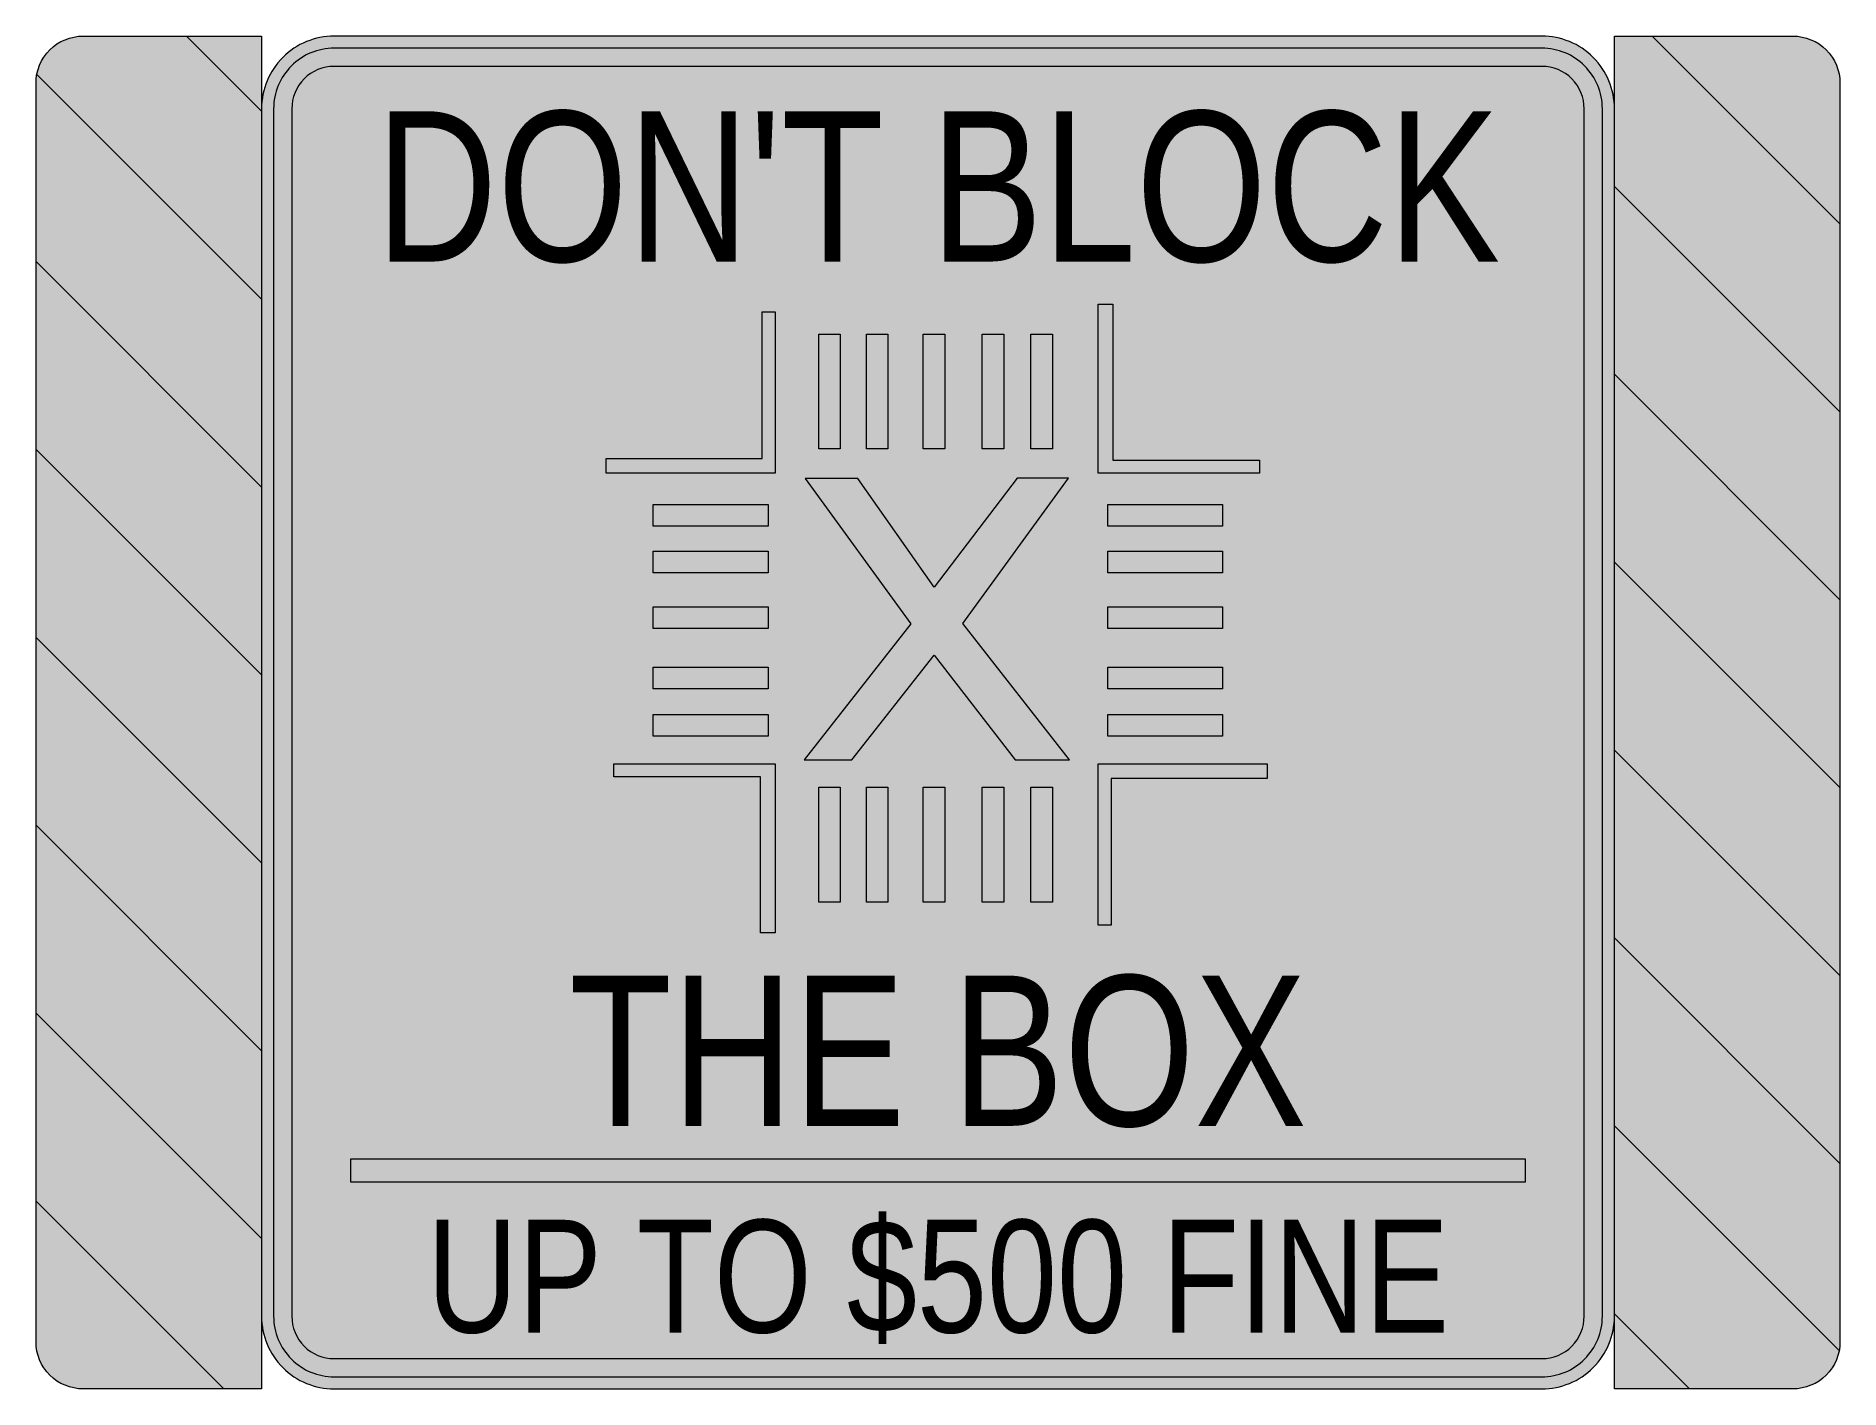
# Model space of a CAD drawing. Extents: x -0.48 to 0.48, y -0.36 to 0.36.
import ezdxf
from ezdxf.enums import TextEntityAlignment as Align

# ---------------------------------------------------------------- set-up
doc = ezdxf.new("R2010")
doc.units = 0
doc.header["$LTSCALE"] = 0.01
doc.header["$MEASUREMENT"] = 0
for name, color, linetype, lineweight in [('C-TRAF-CTRL-MTCD-PATT-BLCK', 250, 'Continuous', 20), ('C-TRAF-CTRL-MTCD-PATT-ORNG', 30, 'Continuous', 20), ('C-TRAF-CTRL-MTCD-PATT-REDS', 10, 'Continuous', 20), ('C-TRAF-CTRL-MTCD-PATT-WHIT', 255, 'Continuous', 20)]:
    doc.layers.add(name, color=color, linetype=linetype, lineweight=lineweight)
doc.styles.add('COA', font='arial.ttf')

msp = doc.modelspace()

# ---------------------------------------------------------------- hatches: boundary and pattern name
at = {"layer": 'C-TRAF-CTRL-MTCD-PATT-BLCK', "lineweight": 0}
h = msp.add_hatch(color=256, dxfattribs=at)
h.paths.add_polyline_path([(-0.38, -0.36), (-0.455, -0.36, -0.414214), (-0.48, -0.335), (-0.48, -0.26)])
h.paths.add_polyline_path([(-0.36, -0.18), (-0.36, -0.28), (-0.48, -0.16), (-0.48, -0.06)])
h.paths.add_polyline_path([(-0.36, 0.02), (-0.36, -0.08), (-0.48, 0.04), (-0.48, 0.14)])
h.paths.add_polyline_path([(-0.36, 0.22), (-0.36, 0.12), (-0.48, 0.24), (-0.48, 0.335, -0.046066), (-0.47958, 0.33958)])
h.paths.add_polyline_path([(-0.36, 0.32), (-0.4, 0.36), (-0.36, 0.36)])
h = msp.add_hatch(color=256, dxfattribs=at)
h.paths.add_polyline_path([(0.48, 0.26), (0.48, 0.335, 0.414214), (0.455, 0.36), (0.38, 0.36)])
h.paths.add_polyline_path([(0.48, 0.06), (0.48, 0.16), (0.36, 0.28), (0.36, 0.18)])
h.paths.add_polyline_path([(0.48, -0.14), (0.48, -0.04), (0.36, 0.08), (0.36, -0.02)])
h.paths.add_polyline_path([(0.47958, -0.33958, 0.046066), (0.48, -0.335), (0.48, -0.24), (0.36, -0.12), (0.36, -0.22)])
h.paths.add_polyline_path([(0.36, -0.32), (0.36, -0.36), (0.4, -0.36)])
h = msp.add_hatch(color=256, dxfattribs=at)
edge = h.paths.add_edge_path()
edge.add_line((-0.32137, -0.35356), (0.32137, -0.35356))
edge.add_arc((0.32137, -0.32137), 0.03219, 270, 360)
edge.add_line((0.35356, -0.32137), (0.35356, 0.32137))
edge.add_arc((0.32137, 0.32137), 0.03219, 0, 90)
edge.add_line((0.32137, 0.35356), (-0.32137, 0.35356))
edge.add_arc((-0.32137, 0.32137), 0.03219, 90, 180)
edge.add_line((-0.35356, 0.32137), (-0.35356, -0.32137))
edge.add_arc((-0.32137, -0.32137), 0.03219, 180, 270)
edge = h.paths.add_edge_path(flags=16)
edge.add_line((-0.32137, -0.3439), (0.32137, -0.3439))
edge.add_arc((0.32137, -0.32137), 0.02253, 270, 360)
edge.add_line((0.3439, -0.32137), (0.3439, 0.32137))
edge.add_arc((0.32137, 0.32137), 0.02253, 360, 450)
edge.add_line((0.32137, 0.3439), (-0.32137, 0.3439))
edge.add_arc((-0.32137, 0.32137), 0.02253, 90, 180)
edge.add_line((-0.3439, 0.32137), (-0.3439, -0.32137))
edge.add_arc((-0.32137, -0.32137), 0.02253, 180, 270)
for points in [[(-0.17662, 0.1352), (-0.09355, 0.1352), (-0.09355, 0.21323), (-0.08668, 0.21323), (-0.08668, 0.12742), (-0.17662, 0.12742)], [(0.09307, 0.21737), (0.09307, 0.13429), (0.1711, 0.13429), (0.1711, 0.12742), (0.08529, 0.12742), (0.08529, 0.21737)], [(-0.09446, -0.11732), (-0.09446, -0.03424), (-0.17248, -0.03424), (-0.17248, -0.02737), (-0.08668, -0.02737), (-0.08668, -0.11732)], [(0.17524, -0.03515), (0.09216, -0.03515), (0.09216, -0.11318), (0.08529, -0.11318), (0.08529, -0.02737), (0.17524, -0.02737)], [(-0.3125, -0.25), (-0.3125, -0.2375), (0.3125, -0.2375), (0.3125, -0.25)]]:
    msp.add_hatch(color=256, dxfattribs=at).paths.add_polyline_path(points)
h = msp.add_hatch(color=256, dxfattribs=at)
h.paths.add_polyline_path([(0.09032, -0.01258), (0.09032, -0.00114), (0.15146, -0.00114), (0.15146, -0.01258)])
h.paths.add_polyline_path([(0.09032, 0.0126), (0.09032, 0.02404), (0.15146, 0.02404), (0.15146, 0.0126)])
h.paths.add_polyline_path([(0.09032, 0.04478), (0.09032, 0.05622), (0.15146, 0.05622), (0.15146, 0.04478)])
h.paths.add_polyline_path([(0.09032, 0.07439), (0.09032, 0.08583), (0.15146, 0.08583), (0.15146, 0.07439)])
h.paths.add_polyline_path([(0.09032, 0.09922), (0.09032, 0.11066), (0.15146, 0.11066), (0.15146, 0.09922)])
h.paths.add_polyline_path([(0.04942, -0.03973), (0.06085, -0.03973), (0.06085, -0.10088), (0.04942, -0.10088)])
h.paths.add_polyline_path([(0.02356, -0.03973), (0.035, -0.03973), (0.035, -0.10088), (0.02356, -0.10088)])
h.paths.add_polyline_path([(-0.00781, -0.03973), (0.00363, -0.03973), (0.00363, -0.10088), (-0.00781, -0.10088)])
h.paths.add_polyline_path([(-0.03814, -0.03973), (-0.0267, -0.03973), (-0.0267, -0.10088), (-0.03814, -0.10088)])
h.paths.add_polyline_path([(-0.06345, -0.03973), (-0.05201, -0.03973), (-0.05201, -0.10088), (-0.06345, -0.10088)])
h.paths.add_polyline_path([(-0.15156, 0.0126), (-0.15156, 0.02404), (-0.09041, 0.02404), (-0.09041, 0.0126)])
h.paths.add_polyline_path([(-0.15156, 0.04478), (-0.15156, 0.05622), (-0.09041, 0.05622), (-0.09041, 0.04478)])
h.paths.add_polyline_path([(-0.15156, 0.07439), (-0.15156, 0.08583), (-0.09041, 0.08583), (-0.09041, 0.07439)])
h.paths.add_polyline_path([(-0.15156, 0.09922), (-0.15156, 0.11066), (-0.09041, 0.11066), (-0.09041, 0.09922)])
h.paths.add_polyline_path([(-0.06345, 0.20141), (-0.05201, 0.20141), (-0.05201, 0.14027), (-0.06345, 0.14027)])
h.paths.add_polyline_path([(-0.03814, 0.20141), (-0.0267, 0.20141), (-0.0267, 0.14027), (-0.03814, 0.14027)])
h.paths.add_polyline_path([(-0.00781, 0.20141), (0.00363, 0.20141), (0.00363, 0.14027), (-0.00781, 0.14027)])
h.paths.add_polyline_path([(0.02356, 0.20141), (0.035, 0.20141), (0.035, 0.14027), (0.02356, 0.14027)])
h.paths.add_polyline_path([(0.04942, 0.20141), (0.06085, 0.20141), (0.06085, 0.14027), (0.04942, 0.14027)])
h.paths.add_polyline_path([(-0.15156, -0.01258), (-0.15156, -0.00114), (-0.09041, -0.00114), (-0.09041, -0.01258)])
at = {"layer": 'C-TRAF-CTRL-MTCD-PATT-ORNG', "lineweight": 0}
h = msp.add_hatch(color=256, dxfattribs=at)
h.paths.add_polyline_path([(-0.48, -0.16), (-0.48, -0.26), (-0.38, -0.36), (-0.36, -0.36), (-0.36, -0.28)])
h.paths.add_polyline_path([(-0.36, -0.18), (-0.36, -0.08), (-0.48, 0.04), (-0.48, -0.06)])
h.paths.add_polyline_path([(-0.36, 0.02), (-0.36, 0.12), (-0.48, 0.24), (-0.48, 0.14)])
h.paths.add_polyline_path([(-0.36, 0.22), (-0.36, 0.32), (-0.4, 0.36), (-0.455, 0.36, 0.361254), (-0.47958, 0.33958)])
h = msp.add_hatch(color=256, dxfattribs=at)
h.paths.add_polyline_path([(0.48, 0.16), (0.48, 0.26), (0.38, 0.36), (0.36, 0.36), (0.36, 0.28)])
h.paths.add_polyline_path([(0.36, 0.18), (0.36, 0.08), (0.48, -0.04), (0.48, 0.06)])
h.paths.add_polyline_path([(0.36, -0.02), (0.36, -0.12), (0.48, -0.24), (0.48, -0.14)])
h.paths.add_polyline_path([(0.36, -0.22), (0.36, -0.32), (0.4, -0.36), (0.455, -0.36, 0.361254), (0.47958, -0.33958)])
at = {"layer": 'C-TRAF-CTRL-MTCD-PATT-REDS', "lineweight": 0}
msp.add_hatch(color=256, dxfattribs=at).paths.add_polyline_path([(-0.07076, 0.12462), (-0.0145, 0.04711), (-0.07131, -0.02524), (-0.04591, -0.02524), (-0.00205, 0.03043), (0.04105, -0.02519), (0.06995, -0.02519), (0.01314, 0.04743), (0.06952, 0.12463), (0.04221, 0.12463), (-0.002, 0.06669), (-0.04258, 0.12462)])
at = {"layer": 'C-TRAF-CTRL-MTCD-PATT-WHIT', "lineweight": 0}
h = msp.add_hatch(color=256, dxfattribs=at)
h.dxf.hatch_style = 1
edge = h.paths.add_edge_path()
edge.add_line((-0.32137, -0.36), (0.32137, -0.36))
edge.add_arc((0.32137, -0.32137), 0.03863, 270, 360)
edge.add_line((0.36, -0.32137), (0.36, 0.32137))
edge.add_arc((0.32137, 0.32137), 0.03863, 360, 450)
edge.add_line((0.32137, 0.36), (-0.32137, 0.36))
edge.add_arc((-0.32137, 0.32137), 0.03863, 90, 180)
edge.add_line((-0.36, 0.32137), (-0.36, -0.32137))
edge.add_arc((-0.32137, -0.32137), 0.03863, 180, 270)

# ---------------------------------------------------------------- linework, layer by layer
at = {"layer": 'C-TRAF-CTRL-MTCD-PATT-BLCK', "lineweight": 0, "flags": 128}
for points in [[(-0.455, 0.36), (-0.36, 0.36), (-0.36, -0.36), (-0.455, -0.36, -0.414214), (-0.48, -0.335), (-0.48, 0.335, -0.414214)], [(-0.32137, -0.36), (0.32137, -0.36, 0.414214), (0.36, -0.32137), (0.36, 0.32137, 0.414214), (0.32137, 0.36), (-0.32137, 0.36, 0.414214), (-0.36, 0.32137), (-0.36, -0.32137, 0.414214)], [(0.455, -0.36), (0.36, -0.36), (0.36, 0.36), (0.455, 0.36, -0.414214), (0.48, 0.335), (0.48, -0.335, -0.414214)]]:
    msp.add_lwpolyline(points, format="xyb", close=True, dxfattribs=at)
for points in [[(-0.36, 0.32), (-0.4, 0.36)], [(0.38, 0.36), (0.48, 0.26)], [(-0.36, 0.22), (-0.48, 0.34)], [(0.36, 0.28), (0.48, 0.16)], [(-0.36, 0.12), (-0.48, 0.24)], [(0.36, 0.18), (0.48, 0.06)], [(-0.36, 0.02), (-0.48, 0.14)], [(0.36, 0.08), (0.48, -0.04)], [(-0.36, -0.08), (-0.48, 0.04)], [(0.36, -0.02), (0.48, -0.14)], [(-0.36, -0.18), (-0.48, -0.06)], [(0.36, -0.12), (0.48, -0.24)], [(-0.36, -0.28), (-0.48, -0.16)], [(0.36, -0.22), (0.48, -0.34)], [(-0.38, -0.36), (-0.48, -0.26)], [(0.36, -0.32), (0.4, -0.36)]]:
    msp.add_lwpolyline(points, dxfattribs=at)
at = {"layer": 'C-TRAF-CTRL-MTCD-PATT-BLCK', "lineweight": 0}
for points in [[(-0.32137, -0.35356), (0.32137, -0.35356, 0.414214), (0.35356, -0.32137), (0.35356, 0.32137, 0.414214), (0.32137, 0.35356), (-0.32137, 0.35356, 0.414214), (-0.35356, 0.32137), (-0.35356, -0.32137, 0.414214)], [(-0.32137, -0.3439), (0.32137, -0.3439, 0.414214), (0.3439, -0.32137), (0.3439, 0.32137, 0.414214), (0.32137, 0.3439), (-0.32137, 0.3439, 0.414214), (-0.3439, 0.32137), (-0.3439, -0.32137, 0.414214)]]:
    msp.add_lwpolyline(points, format="xyb", close=True, dxfattribs=at)
at = {"layer": 'C-TRAF-CTRL-MTCD-PATT-BLCK', "lineweight": 0, "flags": 128}
for points in [[(-0.17662, 0.1352), (-0.09355, 0.1352), (-0.09355, 0.21323), (-0.08668, 0.21323), (-0.08668, 0.12742), (-0.17662, 0.12742)], [(0.09307, 0.21737), (0.09307, 0.13429), (0.1711, 0.13429), (0.1711, 0.12742), (0.08529, 0.12742), (0.08529, 0.21737)], [(-0.06345, 0.20141), (-0.05201, 0.20141), (-0.05201, 0.14027), (-0.06345, 0.14027)], [(-0.03814, 0.20141), (-0.0267, 0.20141), (-0.0267, 0.14027), (-0.03814, 0.14027)], [(-0.00781, 0.20141), (0.00363, 0.20141), (0.00363, 0.14027), (-0.00781, 0.14027)], [(0.02356, 0.20141), (0.035, 0.20141), (0.035, 0.14027), (0.02356, 0.14027)], [(0.04942, 0.20141), (0.06085, 0.20141), (0.06085, 0.14027), (0.04942, 0.14027)], [(-0.15156, 0.09922), (-0.15156, 0.11066), (-0.09041, 0.11066), (-0.09041, 0.09922)], [(0.09032, 0.09922), (0.09032, 0.11066), (0.15146, 0.11066), (0.15146, 0.09922)], [(-0.15156, 0.07439), (-0.15156, 0.08583), (-0.09041, 0.08583), (-0.09041, 0.07439)], [(0.09032, 0.07439), (0.09032, 0.08583), (0.15146, 0.08583), (0.15146, 0.07439)], [(-0.15156, 0.04478), (-0.15156, 0.05622), (-0.09041, 0.05622), (-0.09041, 0.04478)], [(0.09032, 0.04478), (0.09032, 0.05622), (0.15146, 0.05622), (0.15146, 0.04478)], [(-0.15156, 0.0126), (-0.15156, 0.02404), (-0.09041, 0.02404), (-0.09041, 0.0126)], [(0.09032, 0.0126), (0.09032, 0.02404), (0.15146, 0.02404), (0.15146, 0.0126)], [(-0.15156, -0.01258), (-0.15156, -0.00114), (-0.09041, -0.00114), (-0.09041, -0.01258)], [(0.09032, -0.01258), (0.09032, -0.00114), (0.15146, -0.00114), (0.15146, -0.01258)], [(-0.09446, -0.11732), (-0.09446, -0.03424), (-0.17248, -0.03424), (-0.17248, -0.02737), (-0.08668, -0.02737), (-0.08668, -0.11732)], [(0.17524, -0.03515), (0.09216, -0.03515), (0.09216, -0.11318), (0.08529, -0.11318), (0.08529, -0.02737), (0.17524, -0.02737)], [(-0.06345, -0.03973), (-0.05201, -0.03973), (-0.05201, -0.10088), (-0.06345, -0.10088)], [(-0.03814, -0.03973), (-0.0267, -0.03973), (-0.0267, -0.10088), (-0.03814, -0.10088)], [(-0.00781, -0.03973), (0.00363, -0.03973), (0.00363, -0.10088), (-0.00781, -0.10088)], [(0.02356, -0.03973), (0.035, -0.03973), (0.035, -0.10088), (0.02356, -0.10088)], [(0.04942, -0.03973), (0.06085, -0.03973), (0.06085, -0.10088), (0.04942, -0.10088)], [(-0.3125, -0.25), (-0.3125, -0.2375), (0.3125, -0.2375), (0.3125, -0.25)]]:
    msp.add_lwpolyline(points, close=True, dxfattribs=at)
at = {"layer": 'C-TRAF-CTRL-MTCD-PATT-REDS', "lineweight": 0, "flags": 128}
msp.add_lwpolyline([(-0.07076, 0.12462), (-0.0145, 0.04711), (-0.07131, -0.02524), (-0.04591, -0.02524), (-0.00205, 0.03043), (0.04105, -0.02519), (0.06995, -0.02519), (0.01314, 0.04743), (0.06952, 0.12463), (0.04221, 0.12463), (-0.002, 0.06669), (-0.04258, 0.12462)], close=True, dxfattribs=at)

# ---------------------------------------------------------------- texts
at = {"layer": 'C-TRAF-CTRL-MTCD-PATT-BLCK', "lineweight": 0, "style": 'COA', "width": 0.8}
for s, height, p in [("DON'T BLOCK", 0.08, (0, 0.28)), ('THE BOX', 0.08, (0, -0.18)), ('UP TO $500 FINE', 0.06, (0, -0.3))]:
    msp.add_text(s, height=height, dxfattribs=at).set_placement(p, align=Align.MIDDLE_CENTER)

doc.saveas('drawing.dxf')
